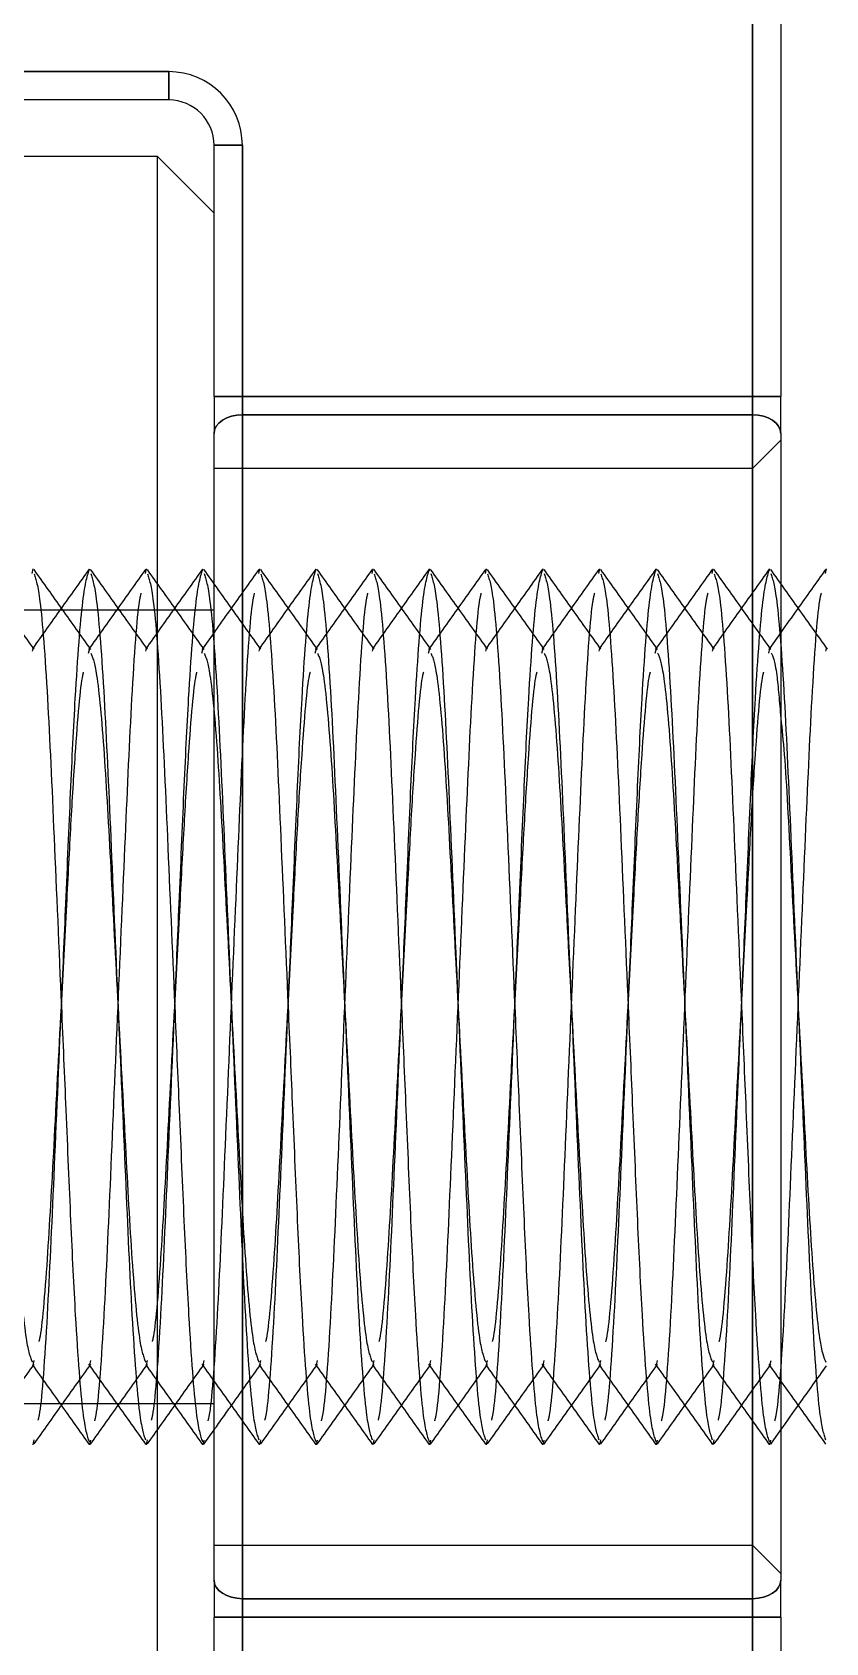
# Model space of a CAD drawing. Header units: metres. Extents: x 0 to 21025, y 0 to 14850.
# Drawn here: x 2804.07 to 2818.07, y 13675.91 to 13704.33 of the extents above; entities that cross this region are included whole.
import ezdxf

# ---------------------------------------------------------------- set-up
doc = ezdxf.new("R2010")
doc.units = ezdxf.units.M
doc.header["$LTSCALE"] = 25
doc.linetypes.add('HIDDEN2', pattern=[4.7625, 3.175, -1.5875])
doc.layers.add('SL4', color=4, linetype='Continuous')
doc.layers.add('ST1', color=7, linetype='HIDDEN2')

msp = doc.modelspace()

# ---------------------------------------------------------------- linework, layer by layer
at = {"layer": 'SL4'}
for p, q in [((2816.781, 13697.904), (2816.781, 13712.133)), ((2817.281, 13712.133), (2817.281, 13697.904)), ((2792.081, 13703.633), (2806.481, 13703.633)), ((2806.481, 13703.633), (2806.481, 13703.133)), ((2806.481, 13703.133), (2792.081, 13703.133)), ((2806.281, 13702.133), (2794.281, 13702.133)), ((2807.281, 13701.133), (2806.281, 13702.133)), ((2806.281, 13687.133), (2806.281, 13702.133)), ((2807.781, 13702.333), (2807.281, 13702.333)), ((2807.281, 13697.904), (2807.281, 13702.333)), ((2807.781, 13702.333), (2807.781, 13697.904)), ((2807.781, 13697.904), (2807.281, 13697.904)), ((2807.281, 13697.904), (2807.281, 13697.251)), ((2807.781, 13697.904), (2816.781, 13697.904)), ((2807.781, 13697.904), (2807.781, 13697.577)), ((2816.781, 13697.904), (2816.781, 13697.577)), ((2816.781, 13697.904), (2817.281, 13697.904)), ((2817.281, 13697.251), (2817.281, 13697.904)), ((2816.781, 13697.577), (2807.781, 13697.577)), ((2807.781, 13697.577), (2807.781, 13676.689)), ((2816.781, 13676.689), (2816.781, 13697.577)), ((2807.281, 13677.016), (2807.281, 13697.251)), ((2817.281, 13697.251), (2817.281, 13677.016)), ((2818.07, 13694.777), (2818.087, 13694.861)), ((2807.281, 13693.74), (2807.087, 13693.468)), ((2806.281, 13672.133), (2806.281, 13687.133)), ((2807.103, 13679.417), (2807.281, 13679.667)), ((2807.281, 13677.016), (2807.281, 13676.363)), ((2817.281, 13676.363), (2817.281, 13677.016)), ((2807.781, 13676.689), (2816.781, 13676.689)), ((2807.781, 13676.689), (2807.781, 13676.363)), ((2816.781, 13676.689), (2816.781, 13676.363)), ((2807.281, 13676.363), (2807.781, 13676.363)), ((2807.281, 13671.933), (2807.281, 13676.363)), ((2816.781, 13676.363), (2807.781, 13676.363)), ((2807.781, 13676.363), (2807.781, 13671.933)), ((2817.281, 13676.363), (2816.781, 13676.363)), ((2816.781, 13662.133), (2816.781, 13676.363)), ((2817.281, 13676.363), (2817.281, 13662.133))]:
    msp.add_line(p, q, dxfattribs=at)
at = {"layer": 'SL4', "flags": 128}
for points in [[(2807.281, 13697.251), (2807.291, 13697.315), (2807.319, 13697.376), (2807.366, 13697.432), (2807.428, 13697.482), (2807.504, 13697.522), (2807.59, 13697.552), (2807.684, 13697.571), (2807.781, 13697.577)], [(2816.781, 13697.577), (2816.879, 13697.571), (2816.973, 13697.552), (2817.059, 13697.522), (2817.135, 13697.482), (2817.197, 13697.432), (2817.243, 13697.376), (2817.272, 13697.315), (2817.281, 13697.251)], [(2807.781, 13676.689), (2807.684, 13676.696), (2807.59, 13676.714), (2807.504, 13676.744), (2807.428, 13676.785), (2807.366, 13676.834), (2807.319, 13676.891), (2807.291, 13676.952), (2807.281, 13677.016)], [(2817.281, 13677.016), (2817.272, 13676.952), (2817.243, 13676.891), (2817.197, 13676.834), (2817.135, 13676.785), (2817.059, 13676.744), (2816.973, 13676.714), (2816.879, 13676.696), (2816.781, 13676.689)]]:
    msp.add_lwpolyline(points, dxfattribs=at)
at = {"layer": 'SL4'}
for radius in [125, 123.91, 122.777, 119.686, 89.286]:
    msp.add_circle((2755.281, 13687.133), radius, dxfattribs=at)
for centre, radius, start, end in [((2755.281, 13687.133), 104.464, 84.34617, 70.62407), ((2755.281, 13687.133), 98.5, 84.12256, 70.84769), ((2755.281, 13687.133), 93.236, 82.04946, 72.92078), ((2755.281, 13687.133), 92.147, 81.13305, 347.48512), ((2755.281, 13687.133), 92.147, 347.48512, 73.8372), ((2755.281, 13687.133), 86.207, 285.15738, 49.81286), ((2806.481, 13702.333), 1.3, 0, 90), ((2806.481, 13702.333), 0.8, 0, 90)]:
    msp.add_arc(centre, radius, start, end, dxfattribs=at)
for points, knots in [([(2818.071, 13694.849), (2817.904, 13694.614), (2817.641, 13694.244), (2817.377, 13693.875), (2817.281, 13693.74)], [0, 0, 0, 0, 0.635448, 1, 1, 1, 1]), ([(2817.281, 13692.222), (2817.302, 13692.025), (2817.365, 13691.415), (2817.457, 13689.585), (2817.587, 13687.142), (2817.718, 13684.646), (2817.831, 13682.56), (2817.962, 13681.135), (2818.039, 13680.949), (2818.075, 13680.862)], [0, 0, 0, 0, 0.0734, 0.2275, 0.386554, 0.545608, 0.699708, 0.860153, 1, 1, 1, 1]), ([(2817.281, 13679.667), (2817.389, 13679.819), (2817.658, 13680.196), (2817.927, 13680.573), (2818.088, 13680.799)], [0, 0, 0, 0, 0.401371, 1, 1, 1, 1])]:
    msp.add_open_spline(points, degree=3, knots=knots, dxfattribs=at)
at = {"layer": 'ST1'}
for p, q in [((2816.781, 13712.133), (2816.781, 13697.904)), ((2806.481, 13703.633), (2792.081, 13703.633)), ((2806.481, 13703.133), (2806.481, 13703.633)), ((2806.481, 13703.633), (2806.481, 13703.133)), ((2806.481, 13703.133), (2806.481, 13703.633)), ((2807.281, 13702.333), (2807.781, 13702.333)), ((2807.781, 13702.333), (2807.281, 13702.333)), ((2807.281, 13702.333), (2807.781, 13702.333)), ((2807.781, 13697.904), (2807.781, 13702.333)), ((2807.281, 13697.904), (2807.781, 13697.904)), ((2807.781, 13697.904), (2807.281, 13697.904)), ((2807.281, 13697.904), (2807.781, 13697.904)), ((2807.781, 13697.904), (2807.781, 13697.577)), ((2816.781, 13697.904), (2807.781, 13697.904)), ((2807.781, 13697.577), (2807.781, 13697.904)), ((2807.781, 13697.577), (2807.781, 13697.904)), ((2816.781, 13697.904), (2817.281, 13697.904)), ((2816.781, 13697.904), (2816.781, 13697.577)), ((2816.781, 13697.577), (2816.781, 13697.904)), ((2817.281, 13697.904), (2816.781, 13697.904)), ((2817.281, 13697.904), (2816.781, 13697.904)), ((2816.781, 13697.577), (2816.781, 13697.904)), ((2807.781, 13676.689), (2807.781, 13697.577)), ((2807.781, 13697.577), (2816.781, 13697.577)), ((2807.781, 13697.577), (2807.781, 13676.689)), ((2807.781, 13676.689), (2807.781, 13697.577)), ((2816.781, 13697.577), (2816.781, 13696.633)), ((2816.781, 13696.633), (2816.781, 13697.577)), ((2816.781, 13697.577), (2816.781, 13696.633)), ((2817.281, 13697.133), (2816.781, 13696.633)), ((2816.781, 13696.633), (2807.281, 13696.633)), ((2816.781, 13696.633), (2816.781, 13677.633)), ((2804.07, 13694.777), (2804.087, 13694.861)), ((2806.07, 13694.777), (2806.087, 13694.861)), ((2808.07, 13694.777), (2808.087, 13694.861)), ((2810.07, 13694.777), (2810.087, 13694.861)), ((2812.07, 13694.777), (2812.087, 13694.861)), ((2814.07, 13694.777), (2814.087, 13694.861)), ((2816.07, 13694.777), (2816.087, 13694.861)), ((2807.281, 13694.133), (2793.281, 13694.133)), ((2817.281, 13693.74), (2817.067, 13693.44)), ((2804.075, 13693.405), (2804.087, 13693.455)), ((2805.067, 13693.375), (2805.087, 13693.455)), ((2806.075, 13693.405), (2806.087, 13693.455)), ((2807.087, 13693.468), (2807.067, 13693.44)), ((2807.067, 13693.375), (2807.087, 13693.455)), ((2808.075, 13693.405), (2808.087, 13693.455)), ((2809.067, 13693.375), (2809.087, 13693.455)), ((2810.075, 13693.405), (2810.087, 13693.455)), ((2811.067, 13693.375), (2811.087, 13693.455)), ((2812.075, 13693.405), (2812.087, 13693.455)), ((2813.067, 13693.375), (2813.087, 13693.455)), ((2814.075, 13693.405), (2814.087, 13693.455)), ((2815.067, 13693.375), (2815.087, 13693.455)), ((2816.075, 13693.405), (2816.087, 13693.455)), ((2817.067, 13693.375), (2817.087, 13693.455)), ((2818.075, 13693.405), (2818.087, 13693.455)), ((2804.087, 13680.812), (2804.108, 13680.89)), ((2805.087, 13680.812), (2805.108, 13680.891)), ((2806.087, 13680.812), (2806.108, 13680.89)), ((2807.087, 13680.812), (2807.108, 13680.891)), ((2808.087, 13680.812), (2808.108, 13680.89)), ((2809.087, 13680.812), (2809.108, 13680.891)), ((2810.087, 13680.812), (2810.108, 13680.89)), ((2811.087, 13680.812), (2811.108, 13680.891)), ((2812.087, 13680.812), (2812.108, 13680.89)), ((2813.087, 13680.812), (2813.108, 13680.891)), ((2814.087, 13680.812), (2814.108, 13680.89)), ((2815.087, 13680.812), (2815.108, 13680.891)), ((2816.087, 13680.812), (2816.108, 13680.89)), ((2817.087, 13680.812), (2817.108, 13680.891)), ((2793.281, 13680.133), (2807.281, 13680.133)), ((2804.087, 13679.406), (2804.106, 13679.494)), ((2805.087, 13679.406), (2805.105, 13679.487)), ((2806.087, 13679.406), (2806.106, 13679.494)), ((2807.087, 13679.406), (2807.105, 13679.487)), ((2808.087, 13679.406), (2808.106, 13679.494)), ((2809.087, 13679.406), (2809.105, 13679.487)), ((2810.087, 13679.406), (2810.106, 13679.494)), ((2811.087, 13679.406), (2811.105, 13679.487)), ((2812.087, 13679.406), (2812.106, 13679.494)), ((2813.087, 13679.406), (2813.105, 13679.487)), ((2814.087, 13679.406), (2814.106, 13679.494)), ((2815.087, 13679.406), (2815.105, 13679.487)), ((2816.087, 13679.406), (2816.106, 13679.494)), ((2817.087, 13679.406), (2817.105, 13679.487)), ((2817.103, 13679.417), (2817.281, 13679.667)), ((2807.281, 13677.633), (2816.781, 13677.633)), ((2816.781, 13677.633), (2817.281, 13677.133)), ((2816.781, 13677.633), (2816.781, 13676.689)), ((2816.781, 13676.689), (2816.781, 13677.633)), ((2816.781, 13677.633), (2816.781, 13676.689)), ((2807.781, 13676.689), (2807.781, 13676.363)), ((2816.781, 13676.689), (2807.781, 13676.689)), ((2807.781, 13676.363), (2807.781, 13676.689)), ((2807.781, 13676.363), (2807.781, 13676.689)), ((2816.781, 13676.689), (2816.781, 13676.363)), ((2816.781, 13676.363), (2816.781, 13676.689)), ((2816.781, 13676.363), (2816.781, 13676.689)), ((2807.781, 13676.363), (2807.281, 13676.363)), ((2807.281, 13676.363), (2807.781, 13676.363)), ((2807.781, 13676.363), (2807.281, 13676.363)), ((2807.781, 13671.933), (2807.781, 13676.363)), ((2807.781, 13676.363), (2816.781, 13676.363)), ((2817.281, 13676.363), (2816.781, 13676.363)), ((2816.781, 13676.363), (2816.781, 13662.133)), ((2816.781, 13676.363), (2817.281, 13676.363)), ((2816.781, 13676.363), (2817.281, 13676.363))]:
    msp.add_line(p, q, dxfattribs=at)
at = {"layer": 'ST1', "flags": 128}
for points in [[(2807.281, 13697.251), (2807.291, 13697.315), (2807.319, 13697.376), (2807.366, 13697.432), (2807.428, 13697.482), (2807.504, 13697.522), (2807.59, 13697.552), (2807.684, 13697.571), (2807.781, 13697.577)], [(2807.781, 13697.577), (2807.684, 13697.571), (2807.59, 13697.552), (2807.504, 13697.522), (2807.428, 13697.482), (2807.366, 13697.432), (2807.319, 13697.376), (2807.291, 13697.315), (2807.281, 13697.251)], [(2807.781, 13697.577), (2807.684, 13697.571), (2807.59, 13697.552), (2807.504, 13697.522), (2807.428, 13697.482), (2807.366, 13697.432), (2807.319, 13697.376), (2807.291, 13697.315), (2807.281, 13697.251)], [(2817.281, 13697.251), (2817.272, 13697.315), (2817.243, 13697.376), (2817.197, 13697.432), (2817.135, 13697.482), (2817.059, 13697.522), (2816.973, 13697.552), (2816.879, 13697.571), (2816.781, 13697.577)], [(2816.781, 13697.577), (2816.879, 13697.571), (2816.973, 13697.552), (2817.059, 13697.522), (2817.135, 13697.482), (2817.197, 13697.432), (2817.243, 13697.376), (2817.272, 13697.315), (2817.281, 13697.251)], [(2817.281, 13697.251), (2817.272, 13697.315), (2817.243, 13697.376), (2817.197, 13697.432), (2817.135, 13697.482), (2817.059, 13697.522), (2816.973, 13697.552), (2816.879, 13697.571), (2816.781, 13697.577)], [(2807.781, 13676.689), (2807.684, 13676.696), (2807.59, 13676.714), (2807.504, 13676.744), (2807.428, 13676.785), (2807.366, 13676.834), (2807.319, 13676.891), (2807.291, 13676.952), (2807.281, 13677.016)], [(2807.281, 13677.016), (2807.291, 13676.952), (2807.319, 13676.891), (2807.366, 13676.834), (2807.428, 13676.785), (2807.504, 13676.744), (2807.59, 13676.714), (2807.684, 13676.696), (2807.781, 13676.689)], [(2807.281, 13677.016), (2807.291, 13676.952), (2807.319, 13676.891), (2807.366, 13676.834), (2807.428, 13676.785), (2807.504, 13676.744), (2807.59, 13676.714), (2807.684, 13676.696), (2807.781, 13676.689)], [(2816.781, 13676.689), (2816.879, 13676.696), (2816.973, 13676.714), (2817.059, 13676.744), (2817.135, 13676.785), (2817.197, 13676.834), (2817.243, 13676.891), (2817.272, 13676.952), (2817.281, 13677.016)], [(2817.281, 13677.016), (2817.272, 13676.952), (2817.243, 13676.891), (2817.197, 13676.834), (2817.135, 13676.785), (2817.059, 13676.744), (2816.973, 13676.714), (2816.879, 13676.696), (2816.781, 13676.689)], [(2816.781, 13676.689), (2816.879, 13676.696), (2816.973, 13676.714), (2817.059, 13676.744), (2817.135, 13676.785), (2817.197, 13676.834), (2817.243, 13676.891), (2817.272, 13676.952), (2817.281, 13677.016)]]:
    msp.add_lwpolyline(points, dxfattribs=at)
at = {"layer": 'ST1'}
for radius in [114.333, 92.131, 89.448]:
    msp.add_circle((2755.281, 13687.133), radius, dxfattribs=at)
msp.add_arc((2806.481, 13702.333), 1.3, 0, 90, dxfattribs=at)
msp.add_arc((2806.481, 13702.333), 1.3, 0, 90, dxfattribs=at)
msp.add_arc((2806.481, 13702.333), 1.3, 0, 90, dxfattribs=at)
for points, knots in [([(2804.107, 13693.441), (2803.94, 13693.675), (2803.605, 13694.145), (2803.27, 13694.615), (2803.103, 13694.849)], [0, 0, 0, 0, 0.499937, 1, 1, 1, 1]), ([(2805.077, 13694.856), (2804.91, 13694.622), (2804.576, 13694.152), (2804.242, 13693.683), (2804.075, 13693.449)], [0, 0, 0, 0, 0.500035, 1, 1, 1, 1]), ([(2805.107, 13693.44), (2804.94, 13693.675), (2804.606, 13694.144), (2804.272, 13694.613), (2804.105, 13694.847)], [0, 0, 0, 0, 0.49997, 1, 1, 1, 1]), ([(2804.106, 13694.772), (2804.14, 13694.67), (2804.215, 13694.444), (2804.344, 13692.722), (2804.457, 13690.173), (2804.57, 13687.535), (2804.671, 13685.209), (2804.75, 13683.314), (2804.844, 13681.374), (2804.963, 13679.792), (2805.04, 13679.565), (2805.076, 13679.458)], [0, 0, 0, 0, 0.108328, 0.239496, 0.365485, 0.495517, 0.57381, 0.663359, 0.752437, 0.883605, 1, 1, 1, 1]), ([(2804.178, 13679.837), (2804.189, 13679.878), (2804.24, 13680.083), (2804.345, 13681.58), (2804.457, 13684.084), (2804.57, 13686.733), (2804.671, 13689.057), (2804.75, 13690.952), (2804.844, 13692.894), (2804.967, 13694.515), (2805.048, 13694.747), (2805.087, 13694.861)], [0, 0, 0, 0, 0.035067, 0.175217, 0.309833, 0.448769, 0.532422, 0.628103, 0.72328, 0.863429, 1, 1, 1, 1]), ([(2806.071, 13694.849), (2805.904, 13694.614), (2805.569, 13694.144), (2805.235, 13693.675), (2805.067, 13693.44)], [0, 0, 0, 0, 0.50006, 1, 1, 1, 1]), ([(2806.107, 13693.441), (2805.94, 13693.675), (2805.605, 13694.145), (2805.27, 13694.615), (2805.103, 13694.849)], [0, 0, 0, 0, 0.499937, 1, 1, 1, 1]), ([(2805.105, 13694.779), (2805.139, 13694.676), (2805.214, 13694.449), (2805.344, 13692.723), (2805.457, 13690.171), (2805.587, 13687.133), (2805.718, 13684.095), (2805.831, 13681.544), (2805.96, 13679.819), (2806.036, 13679.593), (2806.07, 13679.49)], [0, 0, 0, 0, 0.1105714, 0.242596, 0.3694081, 0.5002899, 0.6311716, 0.7579837, 0.8900083, 1, 1, 1, 1]), ([(2807.077, 13694.856), (2806.91, 13694.622), (2806.576, 13694.152), (2806.242, 13693.683), (2806.075, 13693.449)], [0, 0, 0, 0, 0.5000352, 1, 1, 1, 1]), ([(2807.107, 13693.44), (2806.94, 13693.675), (2806.606, 13694.144), (2806.272, 13694.613), (2806.105, 13694.847)], [0, 0, 0, 0, 0.49997, 1, 1, 1, 1]), ([(2806.106, 13694.772), (2806.14, 13694.67), (2806.215, 13694.444), (2806.344, 13692.722), (2806.457, 13690.173), (2806.57, 13687.535), (2806.671, 13685.209), (2806.75, 13683.314), (2806.844, 13681.374), (2806.963, 13679.792), (2807.04, 13679.565), (2807.076, 13679.458)], [0, 0, 0, 0, 0.108328, 0.239496, 0.365485, 0.495517, 0.57381, 0.663359, 0.752437, 0.883605, 1, 1, 1, 1]), ([(2806.178, 13679.837), (2806.189, 13679.878), (2806.24, 13680.083), (2806.345, 13681.58), (2806.457, 13684.084), (2806.57, 13686.733), (2806.671, 13689.057), (2806.75, 13690.952), (2806.844, 13692.894), (2806.967, 13694.515), (2807.048, 13694.747), (2807.087, 13694.861)], [0, 0, 0, 0, 0.0350675, 0.1752166, 0.3098326, 0.4487685, 0.5324217, 0.6281026, 0.7232803, 0.8634294, 1, 1, 1, 1]), ([(2808.107, 13693.441), (2807.94, 13693.675), (2807.605, 13694.145), (2807.27, 13694.615), (2807.103, 13694.849)], [0, 0, 0, 0, 0.499937, 1, 1, 1, 1]), ([(2807.105, 13694.779), (2807.139, 13694.676), (2807.214, 13694.449), (2807.344, 13692.723), (2807.457, 13690.171), (2807.587, 13687.133), (2807.718, 13684.095), (2807.831, 13681.544), (2807.96, 13679.819), (2808.036, 13679.593), (2808.07, 13679.49)], [0, 0, 0, 0, 0.110571, 0.242596, 0.369408, 0.50029, 0.631172, 0.757984, 0.890008, 1, 1, 1, 1]), ([(2808.071, 13694.849), (2807.904, 13694.614), (2807.641, 13694.244), (2807.377, 13693.875), (2807.281, 13693.74)], [0, 0, 0, 0, 0.635448, 1, 1, 1, 1]), ([(2809.077, 13694.856), (2808.91, 13694.622), (2808.576, 13694.152), (2808.242, 13693.683), (2808.075, 13693.449)], [0, 0, 0, 0, 0.500035, 1, 1, 1, 1]), ([(2809.107, 13693.44), (2808.94, 13693.675), (2808.606, 13694.144), (2808.272, 13694.613), (2808.105, 13694.847)], [0, 0, 0, 0, 0.49997, 1, 1, 1, 1]), ([(2808.106, 13694.772), (2808.14, 13694.67), (2808.215, 13694.444), (2808.344, 13692.722), (2808.457, 13690.173), (2808.57, 13687.535), (2808.671, 13685.209), (2808.75, 13683.314), (2808.844, 13681.374), (2808.963, 13679.792), (2809.04, 13679.565), (2809.076, 13679.458)], [0, 0, 0, 0, 0.108328, 0.239496, 0.365485, 0.495517, 0.57381, 0.663359, 0.752437, 0.883605, 1, 1, 1, 1]), ([(2808.178, 13679.837), (2808.189, 13679.878), (2808.24, 13680.083), (2808.345, 13681.58), (2808.457, 13684.084), (2808.57, 13686.733), (2808.671, 13689.057), (2808.75, 13690.952), (2808.844, 13692.894), (2808.967, 13694.515), (2809.048, 13694.747), (2809.087, 13694.861)], [0, 0, 0, 0, 0.035067, 0.175217, 0.309833, 0.448769, 0.532422, 0.628103, 0.72328, 0.863429, 1, 1, 1, 1]), ([(2810.071, 13694.849), (2809.904, 13694.614), (2809.569, 13694.144), (2809.235, 13693.675), (2809.067, 13693.44)], [0, 0, 0, 0, 0.50006, 1, 1, 1, 1]), ([(2810.107, 13693.441), (2809.94, 13693.675), (2809.605, 13694.145), (2809.27, 13694.615), (2809.103, 13694.849)], [0, 0, 0, 0, 0.499937, 1, 1, 1, 1]), ([(2809.105, 13694.779), (2809.139, 13694.676), (2809.214, 13694.449), (2809.344, 13692.723), (2809.457, 13690.171), (2809.587, 13687.133), (2809.718, 13684.095), (2809.831, 13681.544), (2809.96, 13679.819), (2810.036, 13679.593), (2810.07, 13679.49)], [0, 0, 0, 0, 0.1105714, 0.242596, 0.3694081, 0.5002899, 0.6311716, 0.7579837, 0.8900083, 1, 1, 1, 1]), ([(2811.077, 13694.856), (2810.91, 13694.622), (2810.576, 13694.152), (2810.242, 13693.683), (2810.075, 13693.449)], [0, 0, 0, 0, 0.500035, 1, 1, 1, 1]), ([(2811.107, 13693.44), (2810.94, 13693.675), (2810.606, 13694.144), (2810.272, 13694.613), (2810.105, 13694.847)], [0, 0, 0, 0, 0.49997, 1, 1, 1, 1]), ([(2810.106, 13694.772), (2810.14, 13694.67), (2810.215, 13694.444), (2810.344, 13692.722), (2810.457, 13690.173), (2810.57, 13687.535), (2810.671, 13685.209), (2810.75, 13683.314), (2810.844, 13681.374), (2810.963, 13679.792), (2811.04, 13679.565), (2811.076, 13679.458)], [0, 0, 0, 0, 0.108328, 0.239496, 0.365485, 0.495517, 0.57381, 0.663359, 0.752437, 0.883605, 1, 1, 1, 1]), ([(2810.178, 13679.837), (2810.189, 13679.878), (2810.24, 13680.083), (2810.345, 13681.58), (2810.457, 13684.084), (2810.57, 13686.733), (2810.671, 13689.057), (2810.75, 13690.952), (2810.844, 13692.894), (2810.967, 13694.515), (2811.048, 13694.747), (2811.087, 13694.861)], [0, 0, 0, 0, 0.035067, 0.175217, 0.309833, 0.448769, 0.532422, 0.628103, 0.72328, 0.863429, 1, 1, 1, 1]), ([(2812.071, 13694.849), (2811.904, 13694.614), (2811.569, 13694.144), (2811.235, 13693.675), (2811.067, 13693.44)], [0, 0, 0, 0, 0.5000596, 1, 1, 1, 1]), ([(2812.107, 13693.441), (2811.94, 13693.675), (2811.605, 13694.145), (2811.27, 13694.615), (2811.103, 13694.849)], [0, 0, 0, 0, 0.499937, 1, 1, 1, 1]), ([(2811.105, 13694.779), (2811.139, 13694.676), (2811.214, 13694.449), (2811.344, 13692.723), (2811.457, 13690.171), (2811.587, 13687.133), (2811.718, 13684.095), (2811.831, 13681.544), (2811.96, 13679.819), (2812.036, 13679.593), (2812.07, 13679.49)], [0, 0, 0, 0, 0.110571, 0.242596, 0.369408, 0.50029, 0.631172, 0.757984, 0.890008, 1, 1, 1, 1]), ([(2813.077, 13694.856), (2812.91, 13694.622), (2812.576, 13694.152), (2812.242, 13693.683), (2812.075, 13693.449)], [0, 0, 0, 0, 0.5000352, 1, 1, 1, 1]), ([(2813.107, 13693.44), (2812.94, 13693.675), (2812.606, 13694.144), (2812.272, 13694.613), (2812.105, 13694.847)], [0, 0, 0, 0, 0.49997, 1, 1, 1, 1]), ([(2812.106, 13694.772), (2812.14, 13694.67), (2812.215, 13694.444), (2812.344, 13692.722), (2812.457, 13690.173), (2812.57, 13687.535), (2812.671, 13685.209), (2812.75, 13683.314), (2812.844, 13681.374), (2812.963, 13679.792), (2813.04, 13679.565), (2813.076, 13679.458)], [0, 0, 0, 0, 0.108328, 0.239496, 0.365485, 0.495517, 0.57381, 0.663359, 0.752437, 0.883605, 1, 1, 1, 1]), ([(2812.178, 13679.837), (2812.189, 13679.878), (2812.24, 13680.083), (2812.345, 13681.58), (2812.457, 13684.084), (2812.57, 13686.733), (2812.671, 13689.057), (2812.75, 13690.952), (2812.844, 13692.894), (2812.967, 13694.515), (2813.048, 13694.747), (2813.087, 13694.861)], [0, 0, 0, 0, 0.035067, 0.175217, 0.309833, 0.448769, 0.532422, 0.628103, 0.72328, 0.863429, 1, 1, 1, 1]), ([(2814.071, 13694.849), (2813.904, 13694.614), (2813.569, 13694.144), (2813.235, 13693.675), (2813.067, 13693.44)], [0, 0, 0, 0, 0.5000596, 1, 1, 1, 1]), ([(2814.107, 13693.441), (2813.94, 13693.675), (2813.605, 13694.145), (2813.27, 13694.615), (2813.103, 13694.849)], [0, 0, 0, 0, 0.499937, 1, 1, 1, 1]), ([(2813.105, 13694.779), (2813.139, 13694.676), (2813.214, 13694.449), (2813.344, 13692.723), (2813.457, 13690.171), (2813.587, 13687.133), (2813.718, 13684.095), (2813.831, 13681.544), (2813.96, 13679.819), (2814.036, 13679.593), (2814.07, 13679.49)], [0, 0, 0, 0, 0.1105714, 0.242596, 0.3694081, 0.5002899, 0.6311716, 0.7579837, 0.8900083, 1, 1, 1, 1]), ([(2815.077, 13694.856), (2814.91, 13694.622), (2814.576, 13694.152), (2814.242, 13693.683), (2814.075, 13693.449)], [0, 0, 0, 0, 0.500035, 1, 1, 1, 1]), ([(2815.107, 13693.44), (2814.94, 13693.675), (2814.606, 13694.144), (2814.272, 13694.613), (2814.105, 13694.847)], [0, 0, 0, 0, 0.49997, 1, 1, 1, 1]), ([(2814.106, 13694.772), (2814.14, 13694.67), (2814.215, 13694.444), (2814.344, 13692.722), (2814.457, 13690.173), (2814.57, 13687.535), (2814.671, 13685.209), (2814.75, 13683.314), (2814.844, 13681.374), (2814.963, 13679.792), (2815.04, 13679.565), (2815.076, 13679.458)], [0, 0, 0, 0, 0.108328, 0.239496, 0.365485, 0.495517, 0.57381, 0.663359, 0.752437, 0.883605, 1, 1, 1, 1]), ([(2814.178, 13679.837), (2814.189, 13679.878), (2814.24, 13680.083), (2814.345, 13681.58), (2814.457, 13684.084), (2814.57, 13686.733), (2814.671, 13689.057), (2814.75, 13690.952), (2814.844, 13692.894), (2814.967, 13694.515), (2815.048, 13694.747), (2815.087, 13694.861)], [0, 0, 0, 0, 0.035067, 0.175217, 0.309833, 0.448769, 0.532422, 0.628103, 0.72328, 0.863429, 1, 1, 1, 1]), ([(2816.071, 13694.849), (2815.904, 13694.614), (2815.569, 13694.144), (2815.235, 13693.675), (2815.067, 13693.44)], [0, 0, 0, 0, 0.50006, 1, 1, 1, 1]), ([(2816.107, 13693.441), (2815.94, 13693.675), (2815.605, 13694.145), (2815.27, 13694.615), (2815.103, 13694.849)], [0, 0, 0, 0, 0.499937, 1, 1, 1, 1]), ([(2815.105, 13694.779), (2815.139, 13694.676), (2815.214, 13694.449), (2815.344, 13692.723), (2815.457, 13690.171), (2815.587, 13687.133), (2815.718, 13684.095), (2815.831, 13681.544), (2815.96, 13679.819), (2816.036, 13679.593), (2816.07, 13679.49)], [0, 0, 0, 0, 0.110571, 0.242596, 0.369408, 0.50029, 0.631172, 0.757984, 0.890008, 1, 1, 1, 1]), ([(2817.077, 13694.856), (2816.91, 13694.622), (2816.576, 13694.152), (2816.242, 13693.683), (2816.075, 13693.449)], [0, 0, 0, 0, 0.500035, 1, 1, 1, 1]), ([(2817.107, 13693.44), (2816.94, 13693.675), (2816.606, 13694.144), (2816.272, 13694.613), (2816.105, 13694.847)], [0, 0, 0, 0, 0.49997, 1, 1, 1, 1]), ([(2816.106, 13694.772), (2816.14, 13694.67), (2816.215, 13694.444), (2816.344, 13692.722), (2816.457, 13690.173), (2816.57, 13687.535), (2816.671, 13685.209), (2816.75, 13683.314), (2816.844, 13681.374), (2816.963, 13679.792), (2817.04, 13679.565), (2817.076, 13679.458)], [0, 0, 0, 0, 0.108328, 0.239496, 0.365485, 0.495517, 0.57381, 0.663359, 0.752437, 0.883605, 1, 1, 1, 1]), ([(2816.178, 13679.837), (2816.189, 13679.878), (2816.24, 13680.083), (2816.345, 13681.58), (2816.457, 13684.084), (2816.57, 13686.733), (2816.671, 13689.057), (2816.75, 13690.952), (2816.844, 13692.894), (2816.967, 13694.515), (2817.048, 13694.747), (2817.087, 13694.861)], [0, 0, 0, 0, 0.035067, 0.175217, 0.309833, 0.448769, 0.532422, 0.628103, 0.72328, 0.863429, 1, 1, 1, 1]), ([(2818.107, 13693.441), (2817.94, 13693.675), (2817.605, 13694.145), (2817.27, 13694.615), (2817.103, 13694.849)], [0, 0, 0, 0, 0.4999369, 1, 1, 1, 1]), ([(2817.105, 13694.779), (2817.139, 13694.676), (2817.214, 13694.449), (2817.344, 13692.723), (2817.457, 13690.171), (2817.587, 13687.133), (2817.718, 13684.095), (2817.831, 13681.544), (2817.96, 13679.819), (2818.036, 13679.593), (2818.07, 13679.49)], [0, 0, 0, 0, 0.110571, 0.242596, 0.369408, 0.50029, 0.631172, 0.757984, 0.890008, 1, 1, 1, 1]), ([(2805.177, 13679.83), (2805.188, 13679.873), (2805.24, 13680.078), (2805.345, 13681.579), (2805.457, 13684.087), (2805.587, 13687.133), (2805.718, 13690.18), (2805.83, 13692.688), (2805.935, 13694.187), (2805.987, 13694.392), (2805.997, 13694.434)], [0, 0, 0, 0, 0.040767, 0.196457, 0.346, 0.500342, 0.654684, 0.804227, 0.959916, 1, 1, 1, 1]), ([(2807.177, 13679.83), (2807.188, 13679.873), (2807.24, 13680.078), (2807.345, 13681.579), (2807.457, 13684.087), (2807.587, 13687.133), (2807.718, 13690.18), (2807.83, 13692.688), (2807.935, 13694.187), (2807.987, 13694.392), (2807.997, 13694.434)], [0, 0, 0, 0, 0.040767, 0.196457, 0.346, 0.500342, 0.654684, 0.804227, 0.959916, 1, 1, 1, 1]), ([(2809.177, 13679.83), (2809.188, 13679.873), (2809.24, 13680.078), (2809.345, 13681.579), (2809.457, 13684.087), (2809.587, 13687.133), (2809.718, 13690.18), (2809.83, 13692.688), (2809.935, 13694.187), (2809.987, 13694.392), (2809.997, 13694.434)], [0, 0, 0, 0, 0.040767, 0.196457, 0.346, 0.500342, 0.654684, 0.804227, 0.959916, 1, 1, 1, 1]), ([(2811.177, 13679.83), (2811.188, 13679.873), (2811.24, 13680.078), (2811.345, 13681.579), (2811.457, 13684.087), (2811.587, 13687.133), (2811.718, 13690.18), (2811.83, 13692.688), (2811.935, 13694.187), (2811.987, 13694.392), (2811.997, 13694.434)], [0, 0, 0, 0, 0.040767, 0.196457, 0.346, 0.500342, 0.654684, 0.804227, 0.959916, 1, 1, 1, 1]), ([(2813.177, 13679.83), (2813.188, 13679.873), (2813.24, 13680.078), (2813.345, 13681.579), (2813.457, 13684.087), (2813.587, 13687.133), (2813.718, 13690.18), (2813.83, 13692.688), (2813.935, 13694.187), (2813.987, 13694.392), (2813.997, 13694.434)], [0, 0, 0, 0, 0.040767, 0.196457, 0.346, 0.500342, 0.654684, 0.804227, 0.959916, 1, 1, 1, 1]), ([(2815.177, 13679.83), (2815.188, 13679.873), (2815.24, 13680.078), (2815.345, 13681.579), (2815.457, 13684.087), (2815.587, 13687.133), (2815.718, 13690.18), (2815.83, 13692.688), (2815.935, 13694.187), (2815.987, 13694.392), (2815.997, 13694.434)], [0, 0, 0, 0, 0.040767, 0.196457, 0.346, 0.500342, 0.654684, 0.804227, 0.959916, 1, 1, 1, 1]), ([(2817.177, 13679.83), (2817.188, 13679.873), (2817.24, 13680.078), (2817.345, 13681.579), (2817.457, 13684.087), (2817.587, 13687.133), (2817.718, 13690.18), (2817.83, 13692.688), (2817.935, 13694.187), (2817.987, 13694.392), (2817.997, 13694.434)], [0, 0, 0, 0, 0.040767, 0.196457, 0.346, 0.500342, 0.654684, 0.804227, 0.959916, 1, 1, 1, 1]), ([(2803.108, 13693.375), (2803.141, 13693.293), (2803.215, 13693.108), (2803.344, 13691.705), (2803.457, 13689.619), (2803.587, 13687.133), (2803.718, 13684.649), (2803.831, 13682.559), (2803.962, 13681.135), (2804.039, 13680.949), (2804.075, 13680.862)], [0, 0, 0, 0, 0.106972, 0.238781, 0.365377, 0.496042, 0.626708, 0.753304, 0.885113, 1, 1, 1, 1]), ([(2805.108, 13693.375), (2805.141, 13693.293), (2805.215, 13693.108), (2805.344, 13691.705), (2805.457, 13689.619), (2805.587, 13687.133), (2805.718, 13684.649), (2805.831, 13682.559), (2805.962, 13681.135), (2806.039, 13680.949), (2806.075, 13680.862)], [0, 0, 0, 0, 0.106972, 0.238781, 0.365377, 0.496042, 0.626708, 0.753304, 0.885113, 1, 1, 1, 1]), ([(2807.108, 13693.375), (2807.141, 13693.293), (2807.215, 13693.108), (2807.344, 13691.705), (2807.457, 13689.619), (2807.587, 13687.133), (2807.718, 13684.649), (2807.831, 13682.559), (2807.962, 13681.135), (2808.039, 13680.949), (2808.075, 13680.862)], [0, 0, 0, 0, 0.106972, 0.238781, 0.365377, 0.496042, 0.626708, 0.753304, 0.885113, 1, 1, 1, 1]), ([(2809.108, 13693.375), (2809.141, 13693.293), (2809.215, 13693.108), (2809.344, 13691.705), (2809.457, 13689.619), (2809.587, 13687.133), (2809.718, 13684.649), (2809.831, 13682.559), (2809.962, 13681.135), (2810.039, 13680.949), (2810.075, 13680.862)], [0, 0, 0, 0, 0.106972, 0.238781, 0.365377, 0.496042, 0.626708, 0.753304, 0.885113, 1, 1, 1, 1]), ([(2811.108, 13693.375), (2811.141, 13693.293), (2811.215, 13693.108), (2811.344, 13691.705), (2811.457, 13689.619), (2811.587, 13687.133), (2811.718, 13684.649), (2811.831, 13682.559), (2811.962, 13681.135), (2812.039, 13680.949), (2812.075, 13680.862)], [0, 0, 0, 0, 0.106972, 0.238781, 0.365377, 0.496042, 0.626708, 0.753304, 0.885113, 1, 1, 1, 1]), ([(2813.108, 13693.375), (2813.141, 13693.293), (2813.215, 13693.108), (2813.344, 13691.705), (2813.457, 13689.619), (2813.587, 13687.133), (2813.718, 13684.649), (2813.831, 13682.559), (2813.962, 13681.135), (2814.039, 13680.949), (2814.075, 13680.862)], [0, 0, 0, 0, 0.106972, 0.238781, 0.365377, 0.496042, 0.626708, 0.753304, 0.885113, 1, 1, 1, 1]), ([(2815.108, 13693.375), (2815.141, 13693.293), (2815.215, 13693.108), (2815.344, 13691.705), (2815.457, 13689.619), (2815.587, 13687.133), (2815.718, 13684.649), (2815.831, 13682.559), (2815.962, 13681.135), (2816.039, 13680.949), (2816.075, 13680.862)], [0, 0, 0, 0, 0.106972, 0.238781, 0.365377, 0.496042, 0.626708, 0.753304, 0.885113, 1, 1, 1, 1]), ([(2817.108, 13693.375), (2817.141, 13693.318), (2817.197, 13693.221), (2817.257, 13692.508), (2817.281, 13692.222)], [0, 0, 0, 0, 0.599346, 1, 1, 1, 1]), ([(2804.195, 13681.229), (2804.2, 13681.246), (2804.246, 13681.411), (2804.345, 13682.602), (2804.457, 13684.636), (2804.575, 13686.914), (2804.679, 13688.864), (2804.757, 13690.394), (2804.847, 13691.846), (2804.928, 13692.855), (2804.975, 13693.019), (2804.98, 13693.036)], [0, 0, 0, 0, 0.019148, 0.181961, 0.338335, 0.499736, 0.617516, 0.717853, 0.818619, 0.981432, 1, 1, 1, 1]), ([(2806.195, 13681.229), (2806.2, 13681.246), (2806.246, 13681.411), (2806.345, 13682.602), (2806.457, 13684.636), (2806.575, 13686.914), (2806.679, 13688.864), (2806.757, 13690.394), (2806.847, 13691.846), (2806.928, 13692.855), (2806.975, 13693.019), (2806.98, 13693.036)], [0, 0, 0, 0, 0.0191483, 0.1819613, 0.3383353, 0.4997364, 0.6175161, 0.7178528, 0.8186194, 0.9814324, 1, 1, 1, 1]), ([(2808.195, 13681.229), (2808.2, 13681.246), (2808.246, 13681.411), (2808.345, 13682.602), (2808.457, 13684.636), (2808.575, 13686.914), (2808.679, 13688.864), (2808.757, 13690.394), (2808.847, 13691.846), (2808.928, 13692.855), (2808.975, 13693.019), (2808.98, 13693.036)], [0, 0, 0, 0, 0.0191483, 0.1819613, 0.3383353, 0.4997364, 0.6175161, 0.7178528, 0.8186194, 0.9814324, 1, 1, 1, 1]), ([(2810.195, 13681.229), (2810.2, 13681.246), (2810.246, 13681.411), (2810.345, 13682.602), (2810.457, 13684.636), (2810.575, 13686.914), (2810.679, 13688.864), (2810.757, 13690.394), (2810.847, 13691.846), (2810.928, 13692.855), (2810.975, 13693.019), (2810.98, 13693.036)], [0, 0, 0, 0, 0.0191483, 0.1819613, 0.3383353, 0.4997364, 0.6175161, 0.7178528, 0.8186194, 0.9814324, 1, 1, 1, 1]), ([(2812.195, 13681.229), (2812.2, 13681.246), (2812.246, 13681.411), (2812.345, 13682.602), (2812.457, 13684.636), (2812.575, 13686.914), (2812.679, 13688.864), (2812.757, 13690.394), (2812.847, 13691.846), (2812.928, 13692.855), (2812.975, 13693.019), (2812.98, 13693.036)], [0, 0, 0, 0, 0.019148, 0.181961, 0.338335, 0.499736, 0.617516, 0.717853, 0.818619, 0.981432, 1, 1, 1, 1]), ([(2814.195, 13681.229), (2814.2, 13681.246), (2814.246, 13681.411), (2814.345, 13682.602), (2814.457, 13684.636), (2814.575, 13686.914), (2814.679, 13688.864), (2814.757, 13690.394), (2814.847, 13691.846), (2814.928, 13692.855), (2814.975, 13693.019), (2814.98, 13693.036)], [0, 0, 0, 0, 0.019148, 0.181961, 0.338335, 0.499736, 0.617516, 0.717853, 0.818619, 0.981432, 1, 1, 1, 1]), ([(2816.195, 13681.229), (2816.2, 13681.246), (2816.246, 13681.411), (2816.345, 13682.602), (2816.457, 13684.636), (2816.575, 13686.914), (2816.679, 13688.864), (2816.757, 13690.394), (2816.847, 13691.846), (2816.928, 13692.855), (2816.975, 13693.019), (2816.98, 13693.036)], [0, 0, 0, 0, 0.0191483, 0.1819613, 0.3383353, 0.4997364, 0.6175161, 0.7178528, 0.8186194, 0.9814324, 1, 1, 1, 1]), ([(2803.103, 13679.417), (2803.27, 13679.652), (2803.605, 13680.122), (2803.94, 13680.591), (2804.107, 13680.826)], [0, 0, 0, 0, 0.500063, 1, 1, 1, 1]), ([(2804.075, 13680.818), (2804.242, 13680.583), (2804.576, 13680.114), (2804.91, 13679.645), (2805.077, 13679.41)], [0, 0, 0, 0, 0.499965, 1, 1, 1, 1]), ([(2804.105, 13679.419), (2804.272, 13679.654), (2804.606, 13680.123), (2804.94, 13680.592), (2805.107, 13680.826)], [0, 0, 0, 0, 0.50003, 1, 1, 1, 1]), ([(2805.067, 13680.826), (2805.235, 13680.592), (2805.569, 13680.122), (2805.904, 13679.653), (2806.071, 13679.418)], [0, 0, 0, 0, 0.49994, 1, 1, 1, 1]), ([(2805.103, 13679.417), (2805.27, 13679.652), (2805.605, 13680.122), (2805.94, 13680.591), (2806.107, 13680.826)], [0, 0, 0, 0, 0.5000631, 1, 1, 1, 1]), ([(2806.075, 13680.818), (2806.242, 13680.583), (2806.576, 13680.114), (2806.91, 13679.645), (2807.077, 13679.41)], [0, 0, 0, 0, 0.499965, 1, 1, 1, 1]), ([(2806.105, 13679.419), (2806.272, 13679.654), (2806.606, 13680.123), (2806.94, 13680.592), (2807.107, 13680.826)], [0, 0, 0, 0, 0.50003, 1, 1, 1, 1]), ([(2807.067, 13680.826), (2807.235, 13680.592), (2807.569, 13680.122), (2807.904, 13679.653), (2808.071, 13679.418)], [0, 0, 0, 0, 0.49994, 1, 1, 1, 1]), ([(2807.281, 13679.667), (2807.389, 13679.819), (2807.664, 13680.205), (2807.94, 13680.591), (2808.107, 13680.826)], [0, 0, 0, 0, 0.392157, 1, 1, 1, 1]), ([(2808.075, 13680.818), (2808.242, 13680.583), (2808.576, 13680.114), (2808.91, 13679.645), (2809.077, 13679.41)], [0, 0, 0, 0, 0.499965, 1, 1, 1, 1]), ([(2808.105, 13679.419), (2808.272, 13679.654), (2808.606, 13680.123), (2808.94, 13680.592), (2809.107, 13680.826)], [0, 0, 0, 0, 0.50003, 1, 1, 1, 1]), ([(2809.067, 13680.826), (2809.235, 13680.592), (2809.569, 13680.122), (2809.904, 13679.653), (2810.071, 13679.418)], [0, 0, 0, 0, 0.49994, 1, 1, 1, 1]), ([(2809.103, 13679.417), (2809.27, 13679.652), (2809.605, 13680.122), (2809.94, 13680.591), (2810.107, 13680.826)], [0, 0, 0, 0, 0.500063, 1, 1, 1, 1]), ([(2810.075, 13680.818), (2810.242, 13680.583), (2810.576, 13680.114), (2810.91, 13679.645), (2811.077, 13679.41)], [0, 0, 0, 0, 0.499965, 1, 1, 1, 1]), ([(2810.105, 13679.419), (2810.272, 13679.654), (2810.606, 13680.123), (2810.94, 13680.592), (2811.107, 13680.826)], [0, 0, 0, 0, 0.50003, 1, 1, 1, 1]), ([(2811.067, 13680.826), (2811.235, 13680.592), (2811.569, 13680.122), (2811.904, 13679.653), (2812.071, 13679.418)], [0, 0, 0, 0, 0.49994, 1, 1, 1, 1]), ([(2811.103, 13679.417), (2811.27, 13679.652), (2811.605, 13680.122), (2811.94, 13680.591), (2812.107, 13680.826)], [0, 0, 0, 0, 0.5000631, 1, 1, 1, 1]), ([(2812.075, 13680.818), (2812.242, 13680.583), (2812.576, 13680.114), (2812.91, 13679.645), (2813.077, 13679.41)], [0, 0, 0, 0, 0.499965, 1, 1, 1, 1]), ([(2812.105, 13679.419), (2812.272, 13679.654), (2812.606, 13680.123), (2812.94, 13680.592), (2813.107, 13680.826)], [0, 0, 0, 0, 0.50003, 1, 1, 1, 1]), ([(2813.067, 13680.826), (2813.235, 13680.592), (2813.569, 13680.122), (2813.904, 13679.653), (2814.071, 13679.418)], [0, 0, 0, 0, 0.49994, 1, 1, 1, 1]), ([(2813.103, 13679.417), (2813.27, 13679.652), (2813.605, 13680.122), (2813.94, 13680.591), (2814.107, 13680.826)], [0, 0, 0, 0, 0.5000631, 1, 1, 1, 1]), ([(2814.075, 13680.818), (2814.242, 13680.583), (2814.576, 13680.114), (2814.91, 13679.645), (2815.077, 13679.41)], [0, 0, 0, 0, 0.499965, 1, 1, 1, 1]), ([(2814.105, 13679.419), (2814.272, 13679.654), (2814.606, 13680.123), (2814.94, 13680.592), (2815.107, 13680.826)], [0, 0, 0, 0, 0.50003, 1, 1, 1, 1]), ([(2815.067, 13680.826), (2815.235, 13680.592), (2815.569, 13680.122), (2815.904, 13679.653), (2816.071, 13679.418)], [0, 0, 0, 0, 0.49994, 1, 1, 1, 1]), ([(2815.103, 13679.417), (2815.27, 13679.652), (2815.605, 13680.122), (2815.94, 13680.591), (2816.107, 13680.826)], [0, 0, 0, 0, 0.500063, 1, 1, 1, 1]), ([(2816.075, 13680.818), (2816.242, 13680.583), (2816.576, 13680.114), (2816.91, 13679.645), (2817.077, 13679.41)], [0, 0, 0, 0, 0.499965, 1, 1, 1, 1]), ([(2816.105, 13679.419), (2816.272, 13679.654), (2816.606, 13680.123), (2816.94, 13680.592), (2817.107, 13680.826)], [0, 0, 0, 0, 0.50003, 1, 1, 1, 1]), ([(2817.067, 13680.826), (2817.235, 13680.592), (2817.569, 13680.122), (2817.904, 13679.653), (2818.071, 13679.418)], [0, 0, 0, 0, 0.49994, 1, 1, 1, 1])]:
    msp.add_open_spline(points, degree=3, knots=knots, dxfattribs=at)

doc.saveas('drawing.dxf')
